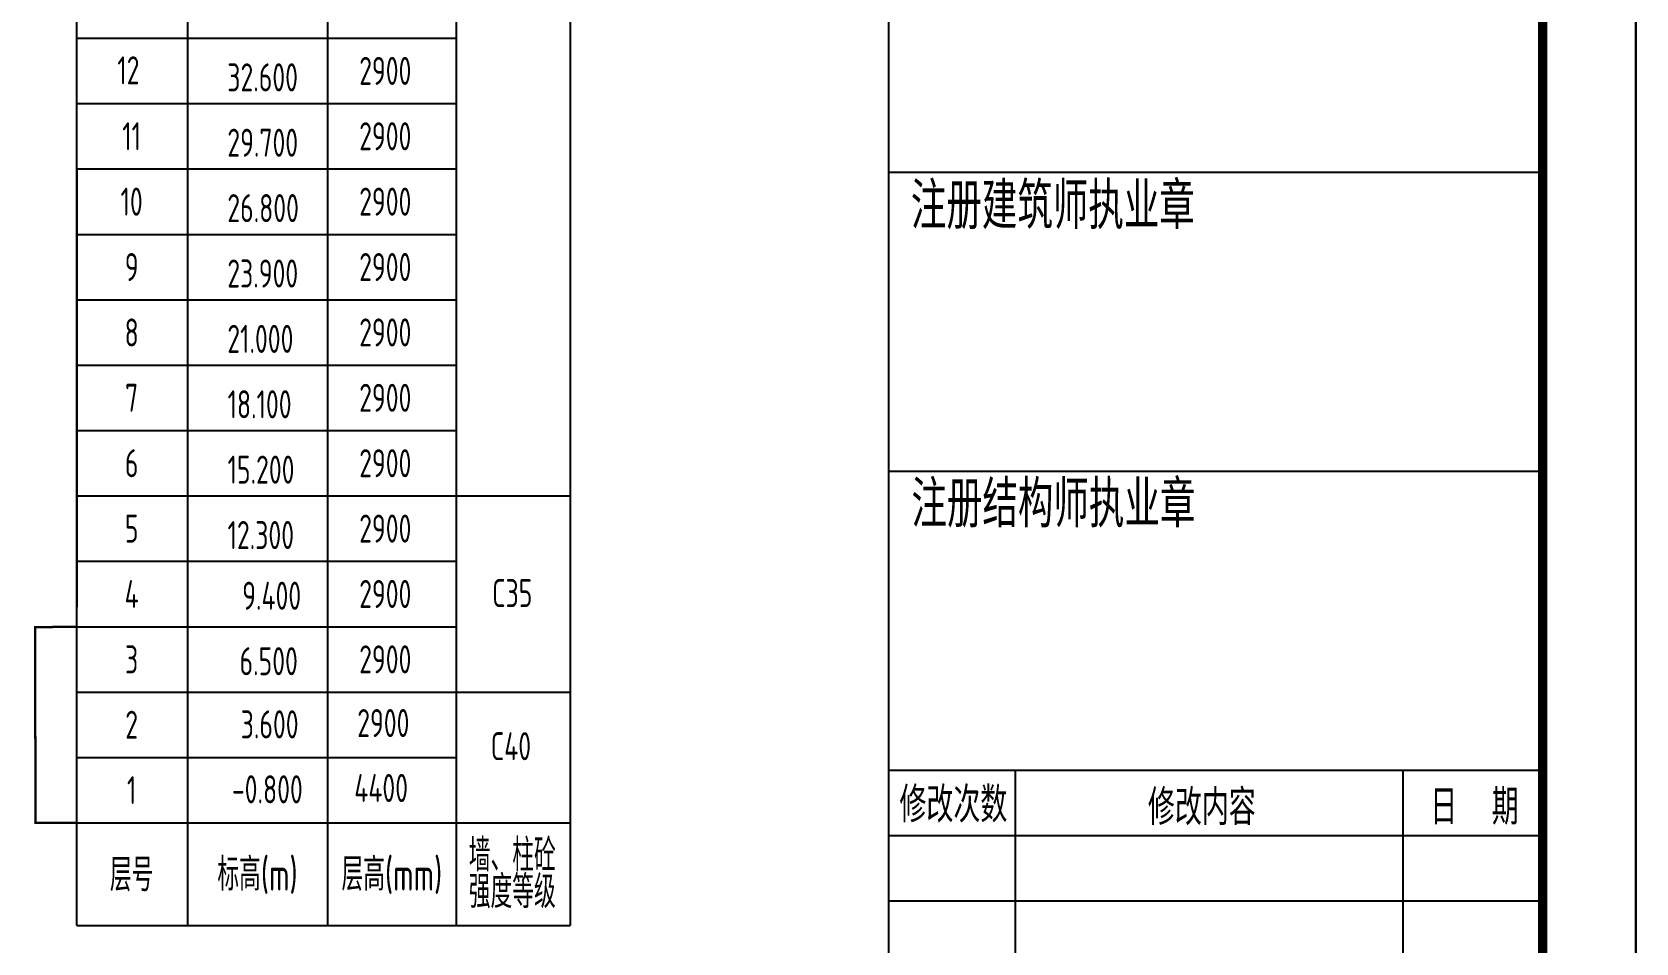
# Model space of a CAD drawing. Extents: x 580289 to 1106878, y -144605 to 78052.
# Drawn here: x 723978 to 741150, y 58334 to 68085 of the extents above; entities that cross this region are included whole.
import ezdxf
from ezdxf.enums import TextEntityAlignment as Align

# ---------------------------------------------------------------- set-up
doc = ezdxf.new("R2010")
doc.units = 0
doc.header["$LTSCALE"] = 100
doc.layers.add('REIN', color=6, linetype='CONTINUOUS', lineweight=18)
for name, color, linetype in [('TABLE1', 7, 'CONTINUOUS'), ('T图框', 7, 'CONTINUOUS'), ('图框', 254, 'CONTINUOUS'), ('标高', 7, 'CONTINUOUS')]:
    doc.layers.add(name, color=color, linetype=linetype)
doc.styles.add('HZTXT2', font='tssdeng.shx', dxfattribs={"width": 0.7, "bigfont": 'tssdchn.shx'})
doc.styles.get("Standard").update_dxf_attribs({"font": 'tssdeng.shx', "width": 0.7, "bigfont": 'tssdchn.shx'})

# ---------------------------------------------------------------- blocks, each defined once
blk = doc.blocks.new('A$C72C84CBD')
at = {"layer": '图框', "color": 0}
for p, q in [((76100, 1000), (76100, 58400)), ((76100, 47932), (83100, 47932)), ((76100, 44732), (83100, 44732)), ((76100, 41532), (83100, 41532)), ((77453, 41532), (77453, 39432)), ((81606, 41532), (81606, 39432)), ((76100, 40832), (83100, 40832)), ((76100, 40132), (83100, 40132))]:
    blk.add_line(p, q, dxfattribs=at)
for points in [[(0, 0), (0, 59400), (84100, 59400), (84100, 0)], [(0, 0), (84100, 0), (84100, 59400), (0, 59400)]]:
    blk.add_lwpolyline(points, close=True, dxfattribs=at)
at = {"layer": '图框', "color": 0, "const_width": 100}
blk.add_lwpolyline([(2500, 1000), (83100, 1000), (83100, 58400), (2500, 58400)], close=True, dxfattribs=at)
at = {"layer": '图框', "color": 0, "style": 'HZTXT2', "width": 0.8}
for s, height, p in [('注册建筑师执业章', 500, (77857, 47602)), ('注册结构师执业章', 500, (77863, 44409)), ('修改次数', 380, (76792, 41181)), ('修改内容', 380, (79452, 41154)), ('日  期', 380, (82372, 41154))]:
    blk.add_text(s, height=height, dxfattribs=at).set_placement(p, align=Align.MIDDLE)
blk = doc.blocks.new('图框')
at = {"layer": 'T图框', "color": 4}
blk.add_blockref('A$C72C84CBD', (602717, 102744), dxfattribs=at)

msp = doc.modelspace()

# ---------------------------------------------------------------- linework, layer by layer
at = {"layer": 'REIN', "color": 6, "const_width": 25}
msp.add_lwpolyline([(724456.9, 61719.8), (724011.9, 61713.8), (724013.2, 59619.8), (724456.9, 59619.8)], dxfattribs=at)
at = {"layer": 'TABLE1', "color": 7}
for p, q in [((729737.3, 75719.8), (729737.3, 58519.8)), ((724456.9, 58519.8), (724456.9, 74319.8)), ((725641.7, 74319.8), (725641.7, 58519.8)), ((727141.7, 74319.8), (727141.7, 58519.8)), ((727141.7, 74319.8), (727141.7, 58519.8)), ((728518.5, 74319.8), (728518.5, 58519.8)), ((724456.9, 68019.8), (728518.5, 68019.8)), ((727141.7, 68019.8), (728518.5, 68019.8)), ((724456.9, 67319.8), (727141.7, 67319.8)), ((727141.7, 67319.8), (728518.5, 67319.8)), ((724456.9, 66619.8), (728518.5, 66619.8)), ((724456.9, 66619.8), (724456.9, 61929.2)), ((724456.9, 65919.8), (727141.7, 65919.8)), ((727141.7, 65919.8), (728518.5, 65919.8)), ((724456.9, 65219.8), (727141.7, 65219.8)), ((727141.7, 65219.8), (728518.5, 65219.8)), ((724456.9, 64519.8), (727141.7, 64519.8)), ((727141.7, 64519.8), (728518.5, 64519.8)), ((724456.9, 63819.8), (727141.7, 63819.8)), ((727141.7, 63819.8), (728518.5, 63819.8)), ((727141.7, 63819.8), (728518.5, 63819.8)), ((724456.9, 63119.8), (727141.7, 63119.8)), ((727141.7, 63119.8), (729737.3, 63119.8)), ((724456.9, 62419.8), (728518.5, 62419.8)), ((724456.9, 61719.8), (727141.7, 61719.8)), ((727141.7, 61719.8), (728518.5, 61719.8)), ((724456.9, 61019.8), (729737.3, 61019.8)), ((724456.9, 60319.8), (727141.7, 60319.8)), ((727141.7, 60319.8), (728518.5, 60319.8)), ((724456.9, 59619.8), (729737.3, 59619.8)), ((724456.9, 58519.8), (729737.3, 58519.8))]:
    msp.add_line(p, q, dxfattribs=at)

# ---------------------------------------------------------------- block references
at = {"layer": 'T图框'}
msp.add_blockref('图框', (54333, -84091.7), dxfattribs=at)

# ---------------------------------------------------------------- texts
at = {"layer": 'TABLE1', "color": 7, "width": 0.7}
for s, p in [('12', (724890.5, 67525.6)), ('2900', (727480.1, 67519.8)), ('2900', (727480.1, 66819.8)), ('2900', (727480.1, 66119.8)), ('2900', (727480.1, 65419.8)), ('2900', (727480.1, 64719.8)), ('2900', (727480.1, 64019.8)), ('2900', (727480.1, 63319.8)), ('2900', (727480.1, 62619.8)), ('2900', (727480.1, 61919.8)), ('2900', (727480.1, 61219.8)), ('2900', (727459.2, 60537.9)), ('4400', (727427.3, 59842.7))]:
    msp.add_text(s, height=300, dxfattribs=at).set_placement(p)
for s, height, p in [('11', 300, (725043.9, 66969.8)), ('10', 300, (725043.9, 66269.8)), ('9', 300, (725043.9, 65569.8)), ('8', 300, (725043.9, 64869.8)), ('7', 300, (725043.9, 64169.8)), ('6', 300, (725043.9, 63469.8)), ('5', 300, (725043.9, 62769.8)), ('4', 300, (725043.9, 62069.8)), ('C35', 300, (729119, 62079.8)), ('3', 300, (725043.9, 61369.8)), ('2', 300, (725043.9, 60669.8)), ('C40', 300, (729104.9, 60440.7)), ('1', 300, (725043.9, 59969.8)), ('墙、柱砼', 350, (729119, 59292.4)), ('层号', 350, (725043.9, 59069.8)), ('标高(m)', 350, (726391.7, 59069.8)), ('层高(mm)', 350, (727830.1, 59069.8)), ('强度等级', 350, (729119, 58899.8))]:
    msp.add_text(s, height=height, dxfattribs=at).set_placement(p, align=Align.MIDDLE)
at = {"layer": '标高', "color": 1, "width": 0.7}
for s, p in [('32.600', (726068.2, 67450.7)), ('29.700', (726068.2, 66750.7)), ('26.800', (726068.2, 66050.7)), ('23.900', (726068.2, 65350.7)), ('21.000', (726068.2, 64650.7)), ('18.100', (726071.1, 63950.7)), ('15.200', (726071.1, 63250.7)), ('12.300', (726071.1, 62550.7)), ('9.400', (726227.4, 61900.9)), ('6.500', (726199.1, 61200.3)), ('3.600', (726211.7, 60523.9)), ('-0.800', (726117.9, 59828.7))]:
    msp.add_text(s, height=300, dxfattribs=at).set_placement(p)

doc.saveas('drawing.dxf')
